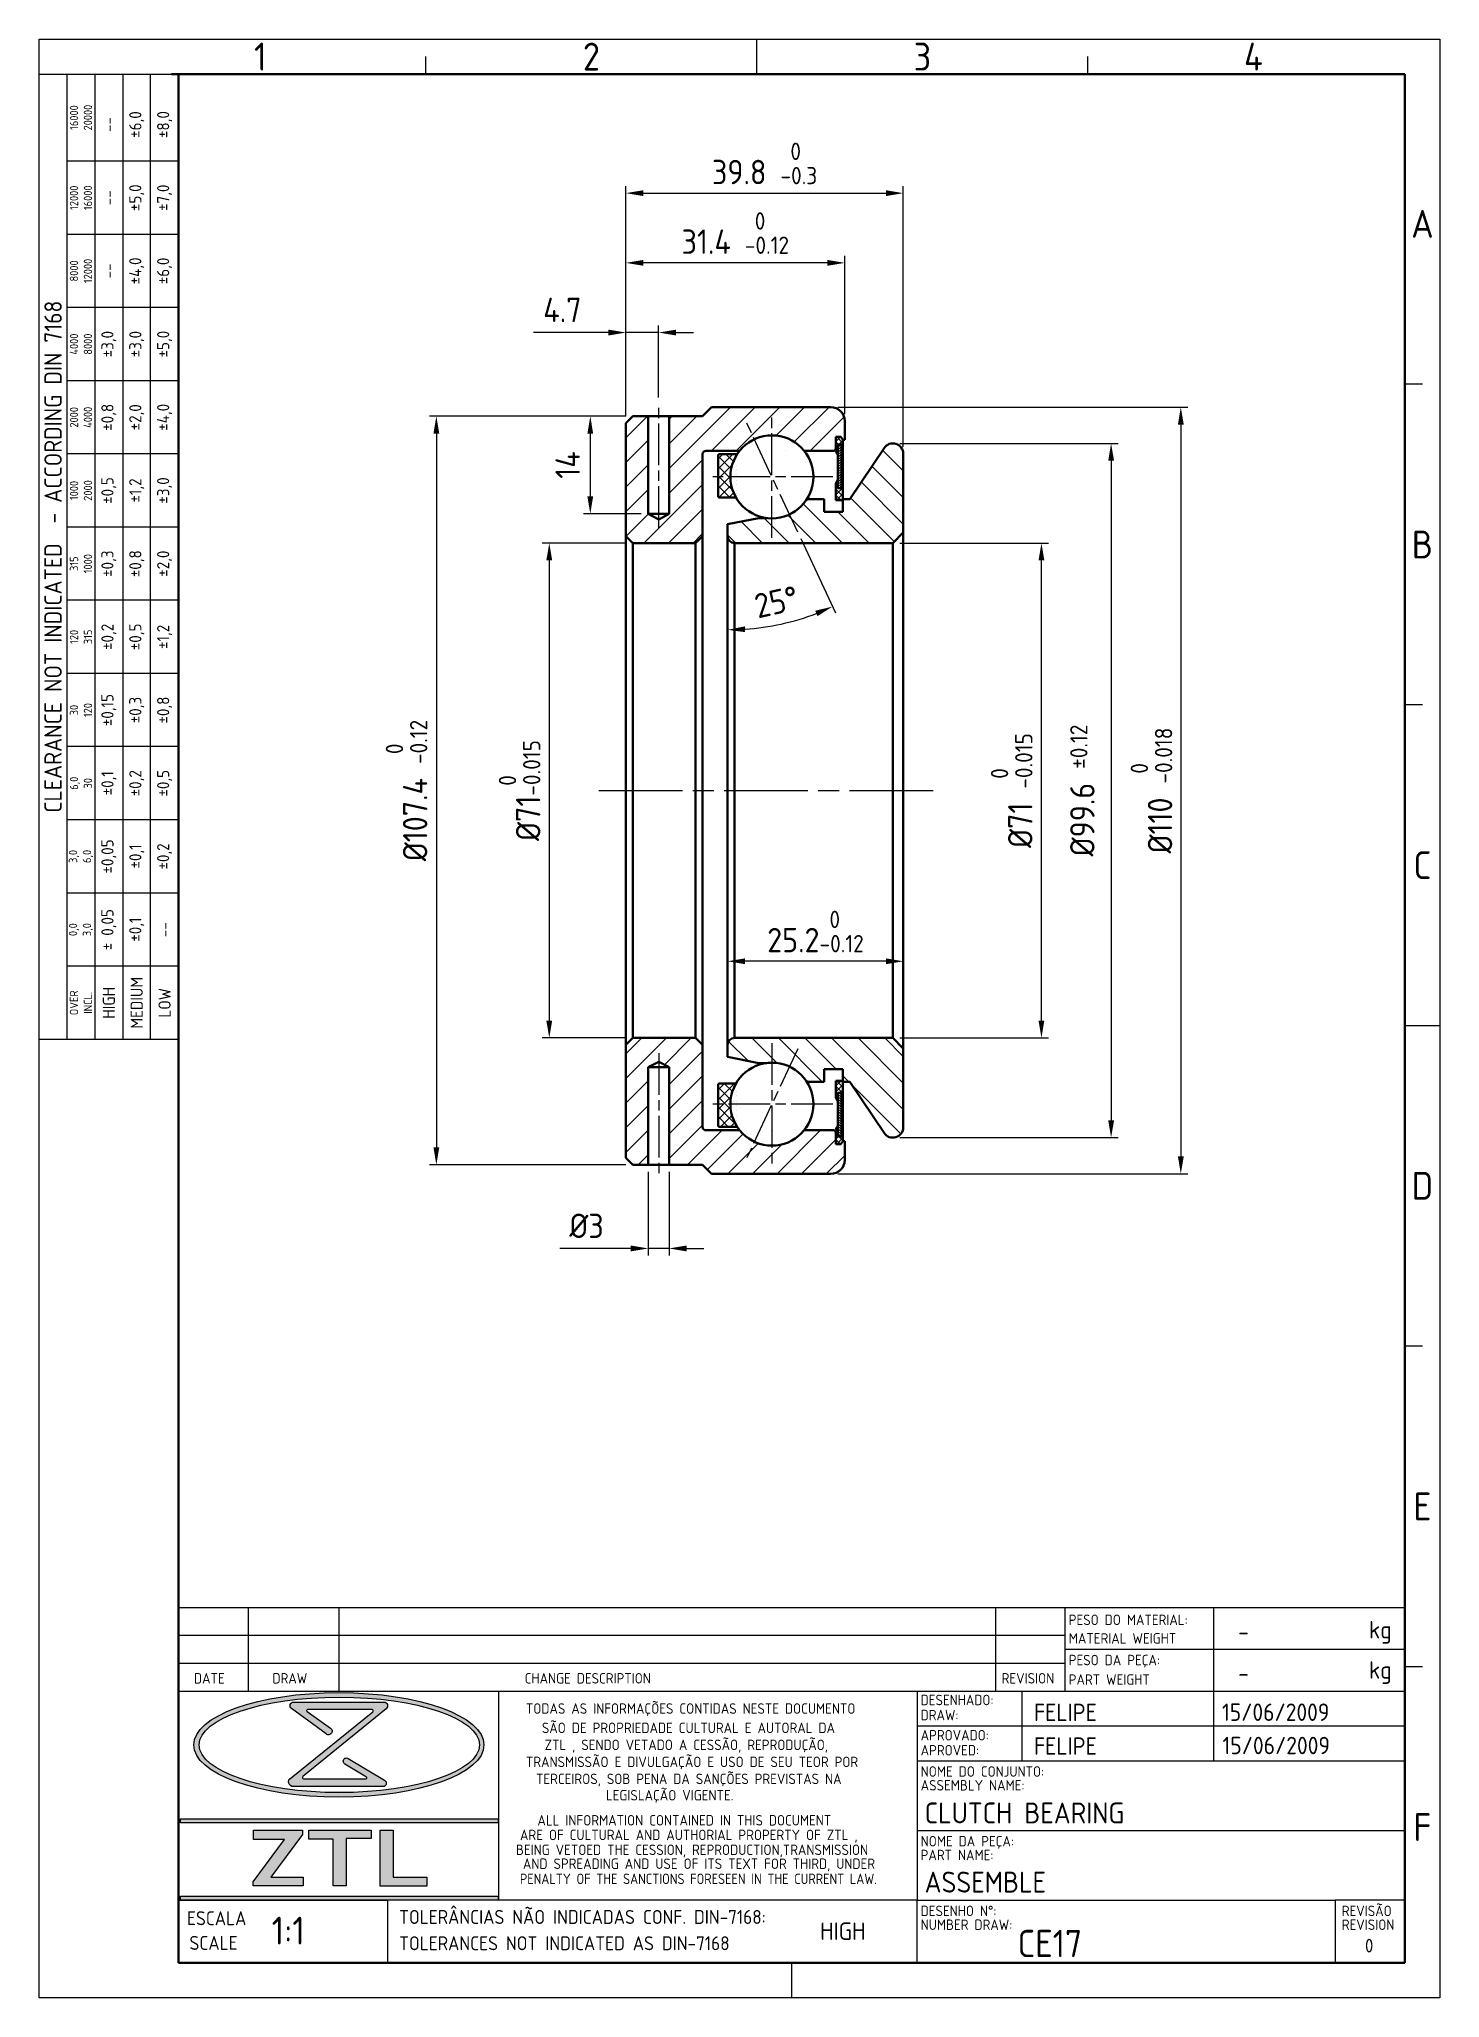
# Model space of a CAD drawing. Extents: x 0 to 201, y 0 to 281.
import ezdxf
from ezdxf.enums import TextEntityAlignment as Align

# ---------------------------------------------------------------- set-up
doc = ezdxf.new("R2010")
doc.units = 0
for name, pattern in [('AM_ISO02W050', [7.5, 6, -1.5]), ('AM_ISO08W050', [18, 12, -1.5, 3, -1.5]), ('AM_ISO08W050x2', [9, 6, -0.75, 1.5, -0.75])]:
    doc.linetypes.add(name, pattern=pattern)
doc.layers.get('Defpoints').update_dxf_attribs({"linetype": 'CONTINUOUS'})
for name, color, linetype, lineweight in [('AM_0', 7, 'CONTINUOUS', 50), ('AM_3', 6, 'AM_ISO02W050', 25), ('AM_5', 3, 'CONTINUOUS', 25), ('AM_7', 4, 'AM_ISO08W050', 25), ('AM_8', 1, 'CONTINUOUS', 25), ('AM_BOR', 7, 'CONTINUOUS', 50)]:
    doc.layers.add(name, color=color, linetype=linetype, lineweight=lineweight)
doc.styles.add('ACISOTS', font='isocp.shx', dxfattribs={"height": 1})
doc.styles.get("Standard").update_dxf_attribs({"font": 'ISOCP.SHX'})
doc.dimstyles.new('AM_ISO', dxfattribs={"dimtxt": 3.5, "dimasz": 2.5, "dimexe": 1, "dimexo": 1, "dimgap": 1.5, "dimtad": 1, "dimdsep": 46, "dimtxsty": 'Standard', "dimcen": 0, "dimclrd": 256, "dimclre": 256, "dimclrt": 2, "dimadec": 0, "dimazin": 2, "dimtp": 0.1, "dimtm": 0.1, "dimtfac": 0.71, "dimtdec": 3, "dimtmove": 0, "dimatfit": 3, "dimfxl": 0, "dimlwd": -1, "dimlwe": -1, "dimarcsym": 0})
pattern_1 = [(45, (7.8257, -4.5973), (-1.767767, 1.767767), [])]
pattern_2 = [(135, (7.8257, -4.5973), (-1.909188, -1.909188), [])]
pattern_3 = [(45, (7.8257, -4.5973), (-0.7071068, 0.7071068), []), (135, (7.8257, -4.5973), (-0.7071068, -0.7071068), [])]

# ---------------------------------------------------------------- blocks, each defined once
blk = doc.blocks.new('A4 ZTL')
at = {"layer": 'AM_0'}
for p, q in [((196, 276), (19, 276)), ((20, 276), (20, 5)), ((196, 5), (196, 276)), ((20, 5), (196, 5))]:
    blk.add_line(p, q, dxfattribs=at)
at = {"layer": 'AM_BOR', "color": 135, "lineweight": 25}
for p, q in [((0, 0), (0, 281)), ((0, 281), (201, 281)), ((55.5, 276), (55.5, 278.5)), ((103, 276), (103, 281)), ((150.5, 276), (150.5, 278.5)), ((201, 281), (201, 0)), ((4, 137.5), (4, 276)), ((8, 276), (8, 137.5)), ((12, 276), (12, 137.5)), ((16, 137.5), (16, 276)), ((20, 263.5), (4, 263.5)), ((20, 253), (4, 253)), ((20, 242.5), (4, 242.5)), ((20, 232), (4, 232)), ((198.5, 231.5), (196, 231.5)), ((20, 221.5), (4, 221.5)), ((20, 211), (4, 211)), ((20, 200.5), (4, 200.5)), ((20, 190), (4, 190)), ((198.5, 185.5), (196, 185.5)), ((20, 179.5), (4, 179.5)), ((20, 169), (4, 169)), ((20, 158.5), (4, 158.5)), ((20, 148), (4, 148)), ((196, 139.5), (201, 139.5)), ((198.5, 93.5), (196, 93.5)), ((198.5, 47.5), (196, 47.5)), ((108, 0), (108, 5)), ((201, 0), (0, 0))]:
    blk.add_line(p, q, dxfattribs=at)
blk.add_lwpolyline([(20, 276), (20, 137.5), (0, 137.5), (0, 276)], close=True, dxfattribs=at)
at = {"layer": 'AM_BOR', "color": 135, "lineweight": 25, "style": 'ACISOTS'}
for s, p in [('1', (31.75, 278.5)), ('2', (79.25, 278.5)), ('3', (126.75, 278.5)), ('4', (174.25, 278.5)), ('A', (198.5, 254.5)), ('B', (198.5, 208.5)), ('C', (198.5, 162.5)), ('D', (198.5, 116.5)), ('E', (198.5, 70.5)), ('F', (198.5, 24.5))]:
    blk.add_text(s, height=4, dxfattribs=at).set_placement(p, align=Align.MIDDLE)
at = {"layer": 'AM_BOR', "color": 135, "lineweight": 25, "attachment_point": 5, "rotation": 90}
for s, insert, char_height, width in [('16000\\P20000', (6, 269.75), 1.2, 12.5), ('±6,0', (14, 268.75), 1.75, 10.5), ('±8,0', (18, 268.75), 1.75, 10.5), ('--', (10, 268.75), 1.75, 10.5), ('12000\\P16000', (6, 258.25), 1.2, 10.5), ('--', (10, 258.25), 1.75, 10.5), ('±5,0', (14, 258.25), 1.75, 10.5), ('±7,0', (18, 258.25), 1.75, 10.5), ('8000\\P12000', (6, 247.75), 1.2, 10.5), ('--', (10, 247.75), 1.75, 10.5), ('±4,0', (14, 247.75), 1.75, 10.5), ('±6,0', (18, 247.75), 1.75, 10.5), ('{\\Fisocp.shx|c0;CLEARANCE NOT INDICATED  - ACCORDING DIN 7168}', (2, 206.75), 2.5, 138.5), ('±3,0', (10, 237.25), 1.75, 10.5), ('±3,0', (14, 237.25), 1.75, 10.5), ('±5,0', (18, 237.25), 1.75, 10.5), ('4000\\P8000', (6, 237.25), 1.2, 10.5), ('2000\\P4000', (6, 226.75), 1.2, 10.5), ('±0,8', (10, 226.75), 1.75, 10.5), ('±2,0', (14, 226.75), 1.75, 10.5), ('±4,0', (18, 226.75), 1.75, 10.5), ('1000\\P2000', (6, 216.25), 1.2, 10.5), ('±0,5', (10, 216.25), 1.75, 10.5), ('±1,2', (14, 216.25), 1.75, 10.5), ('±3,0', (18, 216.25), 1.75, 10.5), ('315\\P1000', (6, 205.75), 1.2, 10.5), ('±0,3', (10, 205.75), 1.75, 10.5), ('±0,8', (14, 205.75), 1.75, 10.5), ('±2,0', (18, 205.75), 1.75, 10.5), ('±0,2', (10, 195.25), 1.75, 10.5), ('±0,5', (14, 195.25), 1.75, 10.5), ('±1,2', (18, 195.25), 1.75, 10.5), ('120\\P315', (6, 195.25), 1.2, 10.5), ('30\\P120', (6, 184.75), 1.2, 10.5), ('±0,15', (10, 184.75), 1.75, 10.5), ('±0,3', (14, 184.75), 1.75, 10.5), ('±0,8', (18, 184.75), 1.75, 10.5), ('6,0\\P30', (6, 174.25), 1.2, 10.5), ('±0,1', (10, 174.25), 1.75, 10.5), ('±0,2', (14, 174.25), 1.75, 10.5), ('±0,5', (18, 174.25), 1.75, 10.5), ('±0,05', (10, 163.75), 1.75, 10.5), ('3,0\\P6,0', (6, 163.75), 1.2, 10.5), ('±0,1', (14, 163.75), 1.75, 10.5), ('±0,2', (18, 163.75), 1.75, 10.5), ('± 0,05', (10, 153.25), 1.75, 10.5), ('\\pt4.79529;±0,1', (14, 153.25), 1.75, 10.5), ('0,0\\P3,0', (6, 153.25), 1.2, 10.5), ('--', (18, 153.25), 1.75, 10.5), ('MEDIUM', (14, 142.75), 1.75, 10.5), ('{\\Fisocp.shx|c0;OVER\\PINCL.}', (6, 142.75), 1.2, 10.5), ('HIGH', (10, 142.75), 1.75, 10.5), ('LOW', (18, 142.75), 1.75, 10.5)]:
    blk.add_mtext(s, dxfattribs=dict(at, insert=insert, char_height=char_height, width=width))
blk = doc.blocks.new('LEGENDAZTL-1')
at = {"layer": 'AM_8'}
h = blk.add_hatch(color=135, dxfattribs=at)
edge = h.paths.add_edge_path()
edge.add_ellipse((23.01, 31.29), major_axis=(20.82, 0), ratio=0.359907, start_angle=191.4592, end_angle=452.8175)
edge.add_ellipse((23.01, 31.29), major_axis=(20.82, 0), ratio=0.359907, start_angle=92.8175, end_angle=191.4592)
edge = h.paths.add_edge_path(flags=16)
edge.add_ellipse((23.07, 31.29), major_axis=(20.11, 0), ratio=0.340664, start_angle=93.067, end_angle=371.4592)
edge.add_ellipse((23.07, 31.29), major_axis=(20.11, 0), ratio=0.340664, start_angle=11.4592, end_angle=93.067)
h = blk.add_hatch(color=135, dxfattribs=at)
edge = h.paths.add_edge_path()
edge.add_line((27.86, 36.04), (16.14, 26.55))
edge.add_arc((16.46, 25.96), 0.662, 118.1409, 270)
edge.add_line((16.46, 25.3), (29.34, 25.3))
edge.add_arc((29.33, 25.79), 0.488, 271.9685, 418.9108)
edge.add_line((29.58, 26.21), (24.36, 29.35))
edge.add_arc((24.11, 28.95), 0.475, 58.6682, 238.8052)
edge.add_line((23.87, 28.54), (26.98, 26.65))
edge.add_arc((26.92, 26.56), 0.12, -90, 54.6545, ccw=False)
edge.add_line((26.92, 26.44), (17.93, 26.44))
edge.add_arc((17.96, 26.6), 0.167, 129.2364, 260.8226, ccw=False)
edge.add_line((17.86, 26.73), (29.79, 36.47))
edge.add_arc((29.47, 36.9), 0.529, 306.0702, 450)
edge.add_line((29.47, 37.43), (16.54, 37.43))
edge.add_arc((16.52, 36.92), 0.513, 87.7272, 233.7471)
edge.add_line((16.21, 36.5), (21.18, 32.86))
edge.add_arc((21.5, 33.28), 0.527, 232.4714, 414.7334)
edge.add_line((21.81, 33.71), (18.46, 36.07))
edge.add_arc((18.53, 36.2), 0.144, 90, 242.5235, ccw=False)
edge.add_line((18.53, 36.35), (27.78, 36.35))
edge.add_arc((27.75, 36.17), 0.176, -50.9964, 80.7655, ccw=False)
for points in [[(0.28, 20.1), (45.87, 20.1), (45.87, 20.7), (0.28, 20.7)], [(10.71, 11.65), (10.71, 11.05), (17.9, 11.05), (17.9, 12.32), (13.24, 12.32), (17.77, 18.44), (17.77, 19.04), (10.78, 19.04), (10.78, 17.71), (15.21, 17.71)], [(18.7, 17.78), (22.17, 17.78), (22.17, 11.05), (24.07, 11.05), (24.07, 17.84), (27.63, 17.84), (27.63, 19.04), (18.7, 19.04)], [(35.62, 11.02), (35.62, 12.32), (30.79, 12.32), (30.79, 19.04), (28.93, 19.04), (28.93, 11.02)], [(45.87, 9.6), (0.28, 9.6), (0.28, 9), (45.87, 9)]]:
    blk.add_hatch(color=135, dxfattribs=at).paths.add_polyline_path(points)
at = {"layer": 'AM_8', "color": 135}
for p, q in [((0, 51), (176, 51)), ((0, 51), (0, 0)), ((10, 51), (10, 39)), ((23, 51), (23, 39)), ((117.25, 51), (117.25, 39)), ((127.25, 39), (127.25, 51)), ((148.5, 51), (148.5, 45)), ((176, 0), (176, 51)), ((127.25, 47), (0, 47)), ((127.25, 45), (176, 45)), ((148.5, 45), (148.5, 39)), ((0, 43), (127.25, 43)), ((0, 39), (106, 39)), ((16.54, 37.43), (29.47, 37.43)), ((45.93, 39), (45.93, 9)), ((106, 39), (106, 20)), ((106, 39), (176, 39)), ((121, 39), (121, 29)), ((148.5, 39), (148.5, 29)), ((106, 34), (176, 34)), ((106, 29), (176, 29)), ((0.28, 20.1), (0.28, 20.7)), ((0.28, 20.7), (45.87, 20.7)), ((45.87, 20.1), (0.28, 20.1)), ((45.87, 20.7), (45.87, 20.1)), ((106, 20), (106, 9)), ((10.71, 11.65), (15.21, 17.71)), ((10.78, 17.71), (10.78, 19.04)), ((10.78, 19.04), (17.77, 19.04)), ((15.21, 17.71), (10.78, 17.71)), ((17.77, 18.44), (13.24, 12.32)), ((17.77, 19.04), (17.77, 18.44)), ((18.7, 17.78), (18.7, 19.04)), ((18.7, 19.04), (27.63, 19.04)), ((22.17, 17.78), (18.7, 17.78)), ((22.17, 11.05), (22.17, 17.78)), ((24.07, 17.84), (24.07, 11.05)), ((27.63, 17.84), (24.07, 17.84)), ((27.63, 19.04), (27.63, 17.84)), ((28.93, 11.02), (28.93, 19.04)), ((28.93, 19.04), (30.79, 19.04)), ((30.79, 19.04), (30.79, 12.32)), ((106, 19), (176, 19)), ((10.71, 11.05), (10.71, 11.65)), ((13.24, 12.32), (17.9, 12.32)), ((17.9, 12.32), (17.9, 11.05)), ((30.79, 12.32), (35.62, 12.32)), ((35.62, 12.32), (35.62, 11.02)), ((0, 9), (30, 9)), ((106, 9), (0, 9)), ((0.28, 9.6), (45.87, 9.6)), ((0.28, 9), (0.28, 9.6)), ((45.87, 9), (0.28, 9)), ((17.9, 11.05), (10.71, 11.05)), ((24.07, 11.05), (22.17, 11.05)), ((35.62, 11.02), (28.93, 11.02)), ((30, 9), (30, 0)), ((45.87, 9.6), (45.87, 9)), ((106, 0), (106, 9)), ((106, 9), (166, 9)), ((176, 9), (166, 9)), ((166, 9), (166, 0)), ((0, 0), (176, 0))]:
    blk.add_line(p, q, dxfattribs=at)
blk.add_lwpolyline([(16.54, 37.43), (29.47, 37.43, -0.726075), (29.79, 36.47), (17.86, 26.73, 0.646844), (17.93, 26.44), (26.92, 26.44, 0.730915), (26.98, 26.65), (23.87, 28.54, -1.001197), (24.36, 29.35), (29.58, 26.21, -0.746343), (29.34, 25.3), (16.46, 25.3, -0.780296), (16.14, 26.55), (27.86, 36.04, 0.647932), (27.78, 36.35), (18.53, 36.35, 0.78497), (18.46, 36.07), (21.81, 33.71, -1.019937), (21.18, 32.86), (16.21, 36.5, -0.740095), (16.54, 37.43, -0.257794)], format="xyb", dxfattribs=at)
for centre, major_axis, ratio in [((23.01, 31.29), (-20.82, 0), 0.359907), ((23.07, 31.29), (-20.11, 0), 0.340664)]:
    blk.add_ellipse(centre, major_axis=major_axis, ratio=ratio, dxfattribs=at)
for s, height, p in [('PESO DO MATERIAL:', 1.5, (127.75, 48.48)), ('kg', 2.5, (170.83, 46.56)), ('MATERIAL WEIGHT', 1.5, (127.75, 45.82)), ('PESO DA PEÇA:', 1.5, (127.75, 42.71)), ('kg', 2.5, (170.83, 40.79)), ('DATE', 1.5, (2.22, 40.09)), ('DRAW', 1.5, (13.48, 40.09)), ('CHANGE DESCRIPTION', 1.5, (49.68, 40.09)), ('REVISION', 1.5, (118.12, 40.09)), ('PART WEIGHT', 1.5, (127.75, 39.91)), ('TODAS AS INFORMAÇÕES CONTIDAS NESTE DOCUMENTO', 1.5, (49.85, 35.75)), ('DESENHADO:', 1.5, (106.5, 36.98)), ('SÃO DE PROPRIEDADE CULTURAL E AUTORAL DA', 1.5, (52.14, 32.98)), ('DRAW:', 1.5, (106.5, 34.82)), ('ZTL , SENDO VETADO A CESSÃO, REPRODUÇÃO,', 1.5, (52.53, 30.54)), ('APROVADO:', 1.5, (106.5, 31.93)), ('APROVED:', 1.5, (106.5, 29.77)), ('TRANSMISSÃO E DIVULGAÇÃO E USO DE SEU TEOR POR', 1.5, (49.85, 28.1)), ('NOME DO CONJUNTO:', 1.5, (106.5, 26.72)), ('TERCEIROS, SOB PENA DA SANÇÕES PREVISTAS NA', 1.5, (51.3, 25.66)), ('ASSEMBLY NAME:', 1.5, (106.5, 24.74)), ('LEGISLAÇÃO VIGENTE.', 1.5, (61.33, 23.31)), ('ALL INFORMATION CONTAINED IN THIS DOCUMENT', 1.5, (51.5, 19.72)), ('BEING VETOED THE CESSION, REPRODUCTION,TRANSMISSION', 1.5, (48.41, 15.49)), ('ARE OF CULTURAL AND AUTHORIAL PROPERTY OF ZTL ,', 1.5, (49, 17.62)), ('NOME DA PEÇA:', 1.5, (106.5, 16.72)), ('AND SPREADING AND USE OF ITS TEXT FOR THIRD, UNDER', 1.5, (49.42, 13.49)), ('PART NAME:', 1.5, (106.5, 14.74)), ('REVISÃO', 1.5, (166.93, 6.72)), ('ESCALA', 2, (1.21, 5.42)), ('TOLERÂNCIAS NÃO INDICADAS CONF. DIN-7168:', 2, (31.66, 5.6)), ('DESENHO N%%d:', 1.5, (106.5, 6.72)), ('NUMBER DRAW:', 1.5, (106.5, 4.74)), ('REVISION', 1.5, (166.93, 4.74)), ('SCALE', 2, (1.57, 1.88)), ('TOLERANCES NOT INDICATED AS DIN-7168', 2, (31.66, 1.83))]:
    blk.add_text(s, height=height, dxfattribs=at).set_placement(p)
at = {"layer": 'AM_8', "color": 135, "width": 0.95}
blk.add_text('PENALTY OF THE SANCTIONS FORESEEN IN THE CURRENT LAW.', height=1.5, dxfattribs=at).set_placement((48.99, 11.32))
at = {"layer": 'AM_8', "color": 135}
for tag, p in [('PESO1', (152.06, 47.53)), ('PESO', (152.06, 41.58))]:
    blk.add_attdef(tag, text='', height=2.5, dxfattribs=at).set_placement(p, align=Align.MIDDLE_LEFT)
for tag, p, height in [('DESN.', (122.75, 34.7), 2.5), ('DATADES', (149.73, 34.73), 2.5), ('APROV', (122.75, 29.87), 2.5), ('DATAAPROV', (149.81, 29.95), 2.5), ('CONJUNTO', (107.07, 20.02), 3), ('PEÇA', (107.07, 10.1), 3), ('NºDESENHO', (120.41, 0.84), 3.91)]:
    blk.add_attdef(tag, p, '', height=height, dxfattribs=at)
at = {"layer": 'AM_8', "color": 135, "style": 'ACISOTS'}
for tag, p, height in [('GEN-TITLE-SCA{12.7}', (13.36, 2.64), 4), ('GEN-TITLE-DWG{30.6}', (92.5, -2.65), 2)]:
    blk.add_attdef(tag, p, '', height=height, dxfattribs=at)
at = {"layer": 'AM_8', "color": 135}
for tag, height, p in [('TOL.N.IND', 2.5, (95.33, 4.56)), ('REV.', 1.96, (170.86, 2.49))]:
    blk.add_attdef(tag, text='', height=height, dxfattribs=at).set_placement(p, align=Align.MIDDLE_CENTER)
blk = doc.blocks.new('*D33')
at = {"layer": 'AM_5'}
blk.add_line((109.28, 209.35), (114.26, 198.68), dxfattribs=at)
blk.add_arc((98.8, 231.83), 35.58, 274.0271, 290.9729, dxfattribs=at)
for points in [[(111.37, 199), (111.7, 198.23), (113.84, 199.59)], [(101.31, 195.93), (101.28, 196.76), (98.8, 196.26)]]:
    blk.add_solid(points, dxfattribs=at)
at = {"layer": 'Defpoints', "color": 0}
for p in [(101.45, 226.14), (98.8, 209.71), (108.86, 210.26), (103.96, 196.63), (98.8, 136.71)]:
    blk.add_point(p, dxfattribs=at)
at = {"layer": 'AM_5', "color": 2, "insert": (105.8, 200.27), "char_height": 3.5, "attachment_point": 5, "rotation": 12.5}
blk.add_mtext('25°', dxfattribs=at)
blk = doc.blocks.new('*D34')
at = {"layer": 'AM_5'}
for p, q in [((123.5, 208.71), (144.83, 208.71)), ((143.83, 140.21), (143.83, 206.21)), ((123.5, 137.71), (144.83, 137.71))]:
    blk.add_line(p, q, dxfattribs=at)
for points in [[(143.41, 206.21), (144.25, 206.21), (143.83, 208.71)], [(143.41, 140.21), (144.25, 140.21), (143.83, 137.71)]]:
    blk.add_solid(points, dxfattribs=at)
at = {"layer": 'Defpoints', "color": 0}
for p in [(122.5, 208.71), (143.83, 208.71), (122.5, 137.71)]:
    blk.add_point(p, dxfattribs=at)
at = {"layer": 'AM_5', "color": 2, "insert": (139.56, 173.21), "char_height": 3.5, "attachment_point": 5, "rotation": 90}
blk.add_mtext('%%c71 {}{\\H0.71x;\\C3;\\S 0^ -0.015;}', dxfattribs=at)
blk = doc.blocks.new('*D35')
at = {"layer": 'AM_5'}
for p, q in [((123.5, 223.01), (154.83, 223.01)), ((153.83, 220.51), (153.83, 125.91)), ((123.5, 123.41), (154.83, 123.41))]:
    blk.add_line(p, q, dxfattribs=at)
for points in [[(153.41, 220.51), (154.25, 220.51), (153.83, 223.01)], [(153.41, 125.91), (154.25, 125.91), (153.83, 123.41)]]:
    blk.add_solid(points, dxfattribs=at)
at = {"layer": 'Defpoints', "color": 0}
for p in [(122.5, 223.01), (122.5, 123.41), (153.83, 123.41)]:
    blk.add_point(p, dxfattribs=at)
at = {"layer": 'AM_5', "color": 2, "insert": (149.7, 173.21), "char_height": 3.5, "attachment_point": 5, "rotation": 90}
blk.add_mtext('%%c99.6 {}{\\A0;{\\H1.5x;}{\\A2;\\H0.71x;\\C3;%%p0.12}}', dxfattribs=at)
blk = doc.blocks.new('*D36')
at = {"layer": 'AM_5'}
for p, q in [((114.6, 228.21), (164.83, 228.21)), ((163.83, 225.71), (163.83, 120.71)), ((114.6, 118.21), (164.83, 118.21))]:
    blk.add_line(p, q, dxfattribs=at)
for points in [[(163.41, 225.71), (164.25, 225.71), (163.83, 228.21)], [(163.41, 120.71), (164.25, 120.71), (163.83, 118.21)]]:
    blk.add_solid(points, dxfattribs=at)
at = {"layer": 'Defpoints', "color": 0}
for p in [(113.6, 228.21), (113.6, 118.21), (163.83, 118.21)]:
    blk.add_point(p, dxfattribs=at)
at = {"layer": 'AM_5', "color": 2, "insert": (159.62, 173.21), "char_height": 3.5, "attachment_point": 5, "rotation": 90}
blk.add_mtext('%%c110 {}{\\H0.71x;\\C3;\\S 0^ -0.018;}', dxfattribs=at)
blk = doc.blocks.new('*D37')
at = {"layer": 'AM_5'}
for p, q in [((84.2, 208.71), (72.2, 208.71)), ((73.2, 206.21), (73.2, 140.21)), ((84.2, 137.71), (72.2, 137.71))]:
    blk.add_line(p, q, dxfattribs=at)
for points in [[(72.78, 206.21), (73.62, 206.21), (73.2, 208.71)], [(72.78, 140.21), (73.62, 140.21), (73.2, 137.71)]]:
    blk.add_solid(points, dxfattribs=at)
at = {"layer": 'Defpoints', "color": 0}
for p in [(85.2, 208.71), (73.2, 137.71), (85.2, 137.71)]:
    blk.add_point(p, dxfattribs=at)
at = {"layer": 'AM_5', "color": 2, "insert": (68.94, 173.21), "char_height": 3.5, "attachment_point": 5, "rotation": 90}
blk.add_mtext('%%c71{}{\\H0.71x;\\C3;\\S 0^ -0.015;}', dxfattribs=at)
blk = doc.blocks.new('*D38')
at = {"layer": 'AM_5'}
for p, q in [((84.2, 226.91), (56, 226.91)), ((57, 224.41), (57, 122.01)), ((84.2, 119.51), (56, 119.51))]:
    blk.add_line(p, q, dxfattribs=at)
for points in [[(56.58, 224.41), (57.42, 224.41), (57, 226.91)], [(56.58, 122.01), (57.42, 122.01), (57, 119.51)]]:
    blk.add_solid(points, dxfattribs=at)
at = {"layer": 'Defpoints', "color": 0}
for p in [(85.2, 226.91), (57, 119.51), (85.2, 119.51)]:
    blk.add_point(p, dxfattribs=at)
at = {"layer": 'AM_5', "color": 2, "insert": (52.72, 173.21), "char_height": 3.5, "attachment_point": 5, "rotation": 90}
blk.add_mtext('%%c107.4 {}{\\H0.71x;\\C3;\\S 0^ -0.12;}', dxfattribs=at)
blk = doc.blocks.new('*D39')
at = {"layer": 'AM_5'}
for p, q in [((81.7, 238.91), (70.95, 238.91)), ((84.2, 226.91), (84.2, 239.91)), ((88.9, 238.91), (84.2, 238.91)), ((88.9, 229.59), (88.9, 239.91)), ((91.4, 238.91), (93.9, 238.91))]:
    blk.add_line(p, q, dxfattribs=at)
for points in [[(81.7, 239.33), (81.7, 238.49), (84.2, 238.91)], [(91.4, 239.33), (91.4, 238.49), (88.9, 238.91)]]:
    blk.add_solid(points, dxfattribs=at)
at = {"layer": 'Defpoints', "color": 0}
for p in [(84.2, 238.91), (88.9, 228.59), (84.2, 225.91)]:
    blk.add_point(p, dxfattribs=at)
at = {"layer": 'AM_5', "color": 2, "insert": (75.08, 242.16), "char_height": 3.5, "attachment_point": 5}
blk.add_mtext('4.7', dxfattribs=at)
blk = doc.blocks.new('*D40')
at = {"layer": 'AM_5'}
for p, q in [((84.2, 226.91), (84.2, 249.91)), ((113.1, 248.91), (86.7, 248.91)), ((115.6, 227.21), (115.6, 249.91))]:
    blk.add_line(p, q, dxfattribs=at)
for points in [[(86.7, 249.33), (86.7, 248.49), (84.2, 248.91)], [(113.1, 249.33), (113.1, 248.49), (115.6, 248.91)]]:
    blk.add_solid(points, dxfattribs=at)
at = {"layer": 'Defpoints', "color": 0}
for p in [(84.2, 248.91), (84.2, 225.91), (115.6, 226.21)]:
    blk.add_point(p, dxfattribs=at)
at = {"layer": 'AM_5', "color": 2, "insert": (99.9, 253.18), "char_height": 3.5, "attachment_point": 5}
blk.add_mtext('31.4 {}{\\H0.71x;\\C3;\\S 0^ -0.12;}', dxfattribs=at)
blk = doc.blocks.new('*D41')
at = {"layer": 'AM_5'}
for p, q in [((84.2, 226.91), (84.2, 259.91)), ((86.7, 258.91), (121.5, 258.91)), ((124, 222.51), (124, 259.91))]:
    blk.add_line(p, q, dxfattribs=at)
for points in [[(86.7, 259.33), (86.7, 258.49), (84.2, 258.91)], [(121.5, 259.33), (121.5, 258.49), (124, 258.91)]]:
    blk.add_solid(points, dxfattribs=at)
at = {"layer": 'Defpoints', "color": 0}
for p in [(124, 258.91), (84.2, 225.91), (124, 221.51)]:
    blk.add_point(p, dxfattribs=at)
at = {"layer": 'AM_5', "color": 2, "insert": (104.1, 263.17), "char_height": 3.5, "attachment_point": 5}
blk.add_mtext('39.8 {}{\\H0.71x;\\C3;\\S 0^ -0.3;}', dxfattribs=at)
blk = doc.blocks.new('*D42')
at = {"layer": 'AM_5'}
for p, q in [((84.2, 226.91), (78.09, 226.91)), ((79.09, 224.41), (79.09, 215.41)), ((86.4, 212.91), (78.09, 212.91))]:
    blk.add_line(p, q, dxfattribs=at)
for points in [[(78.67, 224.41), (79.5, 224.41), (79.09, 226.91)], [(78.67, 215.41), (79.5, 215.41), (79.09, 212.91)]]:
    blk.add_solid(points, dxfattribs=at)
at = {"layer": 'Defpoints', "color": 0}
for p in [(85.2, 226.91), (79.09, 212.91), (87.4, 212.91)]:
    blk.add_point(p, dxfattribs=at)
at = {"layer": 'AM_5', "color": 2, "insert": (75.84, 219.91), "char_height": 3.5, "attachment_point": 5, "rotation": 90}
blk.add_mtext('14', dxfattribs=at)
blk = doc.blocks.new('*D43')
at = {"layer": 'AM_5'}
for p, q in [((87.4, 118.51), (87.4, 106.51)), ((90.4, 118.51), (90.4, 106.51)), ((84.9, 107.51), (74.71, 107.51)), ((90.4, 107.51), (87.4, 107.51)), ((92.9, 107.51), (95.4, 107.51))]:
    blk.add_line(p, q, dxfattribs=at)
for points in [[(84.9, 107.93), (84.9, 107.09), (87.4, 107.51)], [(92.9, 107.93), (92.9, 107.09), (90.4, 107.51)]]:
    blk.add_solid(points, dxfattribs=at)
at = {"layer": 'Defpoints', "color": 0}
for p in [(87.4, 119.51), (90.4, 119.51), (87.4, 107.51)]:
    blk.add_point(p, dxfattribs=at)
at = {"layer": 'AM_5', "color": 2, "insert": (78.55, 110.76), "char_height": 3.5, "attachment_point": 5}
blk.add_mtext('%%c3', dxfattribs=at)
blk = doc.blocks.new('*D44')
at = {"layer": 'AM_5'}
for p, q in [((98.8, 137.71), (98.8, 149.71)), ((124, 137.21), (124, 149.71)), ((121.5, 148.71), (101.3, 148.71))]:
    blk.add_line(p, q, dxfattribs=at)
for points in [[(101.3, 149.13), (101.3, 148.29), (98.8, 148.71)], [(121.5, 149.13), (121.5, 148.29), (124, 148.71)]]:
    blk.add_solid(points, dxfattribs=at)
at = {"layer": 'Defpoints', "color": 0}
for p in [(98.8, 148.71), (98.8, 136.71), (124, 136.21)]:
    blk.add_point(p, dxfattribs=at)
at = {"layer": 'AM_5', "color": 2, "insert": (111.4, 152.98), "char_height": 3.5, "attachment_point": 5}
blk.add_mtext('25.2{}{\\H0.71x;\\C3;\\S 0^ -0.12;}', dxfattribs=at)

msp = doc.modelspace()

# ---------------------------------------------------------------- hatches: boundary and pattern name
at = {"layer": 'AM_3'}
h = msp.add_hatch(dxfattribs=at)
h.set_pattern_fill('ANSI31', color=256, scale=15, style=0)
h.paths.add_polyline_path([(78.278, 102.972), (76.724, 102.972), (76.724, 95.972), (83.474, 95.972), (83.474, 99.972, -0.2679492)])
h.paths.add_polyline_path([(83.474, 63.972), (76.724, 63.972), (76.724, 56.972), (78.278, 56.972, -0.2679492), (83.474, 59.972)])
h = msp.add_hatch(dxfattribs=at)
h.set_pattern_fill('ANSI31', color=256, scale=15, style=0)
h.paths.add_polyline_path([(86.474, 95.972), (90.224, 99.722), (90.224, 102.972), (88.671, 102.972, -0.2679492), (83.474, 99.972), (83.474, 95.972)])
h.paths.add_polyline_path([(90.224, 56.972), (90.224, 60.222), (86.474, 63.972), (83.474, 63.972), (83.474, 59.972, -0.2679492), (88.671, 56.972)])
at = {"layer": 'AM_8'}
h = msp.add_hatch(dxfattribs=at)
h.set_pattern_fill('_U', color=256, scale=2.5, angle=45, style=0, pattern_type=0)
h.set_pattern_definition(pattern_1)
edge = h.paths.add_edge_path()
edge.add_line((95.201, 209.709), (95.201, 221.456))
edge.add_arc((95.701, 221.456), 0.5, 90, 180, ccw=False)
edge.add_line((95.701, 221.956), (100.528, 221.956))
edge.add_arc((105.154, 218.209), 5.953, 39.01171, 140.98829, ccw=False)
edge.add_line((109.779, 221.956), (114.091, 221.956))
edge.add_line((114.091, 221.956), (114.341, 222.206))
edge.add_line((114.341, 222.206), (114.341, 223.926))
edge.add_line((114.341, 223.926), (115.058, 223.926))
edge.add_line((115.058, 223.926), (115.341, 223.496))
edge.add_line((115.341, 223.496), (115.601, 223.496))
edge.add_line((115.601, 223.496), (115.601, 226.209))
edge.add_arc((113.601, 226.209), 2, 0, 90)
edge.add_line((113.601, 228.209), (96.501, 228.209))
edge.add_line((96.501, 228.209), (95.201, 226.909))
edge.add_line((95.201, 226.909), (90.401, 226.909))
edge.add_line((90.401, 226.909), (90.401, 212.909))
edge.add_line((90.401, 212.909), (88.901, 212.111))
edge.add_line((88.901, 212.111), (87.401, 212.909))
edge.add_line((87.401, 212.909), (87.401, 226.909))
edge.add_line((87.401, 226.909), (85.201, 226.909))
edge.add_line((85.201, 226.909), (84.201, 225.909))
edge.add_line((84.201, 225.909), (84.201, 209.709))
edge.add_line((84.201, 209.709), (85.201, 208.709))
edge.add_line((85.201, 208.709), (94.201, 208.709))
edge.add_line((94.201, 208.709), (95.201, 209.709))
h = msp.add_hatch(dxfattribs=at)
h.set_pattern_fill('_U', color=256, scale=2.7, angle=135, style=0, pattern_type=0)
h.set_pattern_definition(pattern_2)
edge = h.paths.add_edge_path()
edge.add_line((112.641, 213.183), (112.641, 214.983))
edge.add_line((112.641, 214.983), (110.157, 214.983))
edge.add_arc((105.154, 218.209), 5.953, 262.80973, 327.19027, ccw=False)
edge.add_line((104.409, 212.302), (103.272, 212.302))
edge.add_line((103.272, 212.302), (98.801, 211.414))
edge.add_line((98.801, 211.414), (98.801, 209.709))
edge.add_arc((99.801, 209.709), 1, 180, 270)
edge.add_line((99.801, 208.709), (122.501, 208.709))
edge.add_line((122.501, 208.709), (124.001, 210.209))
edge.add_line((124.001, 210.209), (124.001, 221.509))
edge.add_arc((122.501, 221.509), 1.5, 0, 146.27298)
edge.add_line((121.253, 222.341), (116.341, 214.983))
edge.add_line((116.341, 214.983), (115.341, 214.983))
edge.add_line((115.341, 214.983), (115.341, 213.183))
edge.add_line((115.341, 213.183), (112.641, 213.183))
h = msp.add_hatch(dxfattribs=at)
h.set_pattern_fill('_U', color=256, scale=0.6, angle=45, style=0, double=1, pattern_type=0)
h.set_pattern_definition([(45, (7.82567, -4.5973), (-0.424264, 0.424264), []), (135, (7.82567, -4.5973), (-0.424264, -0.424264), [])])
h.paths.add_polyline_path([(114.631, 221.371), (114.631, 222.842), (115.127, 222.842), (115.127, 216.573), (114.631, 216.573), (114.631, 217.82), (114.341, 217.245), (114.341, 214.841), (115.341, 214.841), (115.341, 223.496), (115.058, 223.926), (114.341, 223.926), (114.341, 221.819)])
h = msp.add_hatch(dxfattribs=at)
h.set_pattern_fill('_U', color=256, scale=0.25, angle=45, style=0, pattern_type=0)
h.set_pattern_definition([(45, (7.82567, -4.5973), (-0.1767767, 0.1767767), [])])
h.paths.add_polyline_path([(115.127, 216.573), (115.127, 222.842), (114.631, 222.842), (114.631, 216.573)])
h = msp.add_hatch(dxfattribs=at)
h.set_pattern_fill('_U', color=256, angle=45, style=0, double=1, pattern_type=0)
h.set_pattern_definition(pattern_3)
edge = h.paths.add_edge_path()
edge.add_line((97.43, 221.256), (97.43, 215.426))
edge.add_arc((97.63, 215.426), 0.2, 180, 270)
edge.add_line((97.63, 215.226), (100.002, 215.226))
edge.add_arc((105.154, 218.209), 5.953, 146.94198, 210.07141, ccw=False)
edge.add_line((100.164, 221.456), (97.63, 221.456))
edge.add_arc((97.63, 221.256), 0.2, 90, 180)
h = msp.add_hatch(dxfattribs=at)
h.set_pattern_fill('_U', color=256, scale=2.5, angle=45, style=0, pattern_type=0)
h.set_pattern_definition(pattern_1)
edge = h.paths.add_edge_path()
edge.add_line((84.201, 136.709), (84.201, 120.509))
edge.add_line((84.201, 120.509), (85.201, 119.509))
edge.add_line((85.201, 119.509), (87.401, 119.509))
edge.add_line((87.401, 119.509), (87.401, 133.509))
edge.add_line((87.401, 133.509), (88.901, 134.307))
edge.add_line((88.901, 134.307), (90.401, 133.509))
edge.add_line((90.401, 133.509), (90.401, 119.509))
edge.add_line((90.401, 119.509), (95.201, 119.509))
edge.add_line((95.201, 119.509), (96.501, 118.209))
edge.add_line((96.501, 118.209), (113.601, 118.209))
edge.add_arc((113.601, 120.209), 2, 270, 360)
edge.add_line((115.601, 120.209), (115.601, 122.921))
edge.add_line((115.601, 122.921), (115.341, 122.921))
edge.add_line((115.341, 122.921), (115.058, 122.491))
edge.add_line((115.058, 122.491), (114.341, 122.491))
edge.add_line((114.341, 122.491), (114.341, 124.211))
edge.add_line((114.341, 124.211), (114.091, 124.461))
edge.add_line((114.091, 124.461), (109.779, 124.461))
edge.add_arc((105.154, 128.209), 5.953, 219.01171, 320.98829, ccw=False)
edge.add_line((100.528, 124.461), (95.701, 124.461))
edge.add_arc((95.701, 124.961), 0.5, 180, 270, ccw=False)
edge.add_line((95.201, 124.961), (95.201, 136.709))
edge.add_line((95.201, 136.709), (94.201, 137.709))
edge.add_line((94.201, 137.709), (85.201, 137.709))
edge.add_line((85.201, 137.709), (84.201, 136.709))
h = msp.add_hatch(dxfattribs=at)
h.set_pattern_fill('_U', color=256, scale=2.7, angle=135, style=0, pattern_type=0)
h.set_pattern_definition(pattern_2)
edge = h.paths.add_edge_path()
edge.add_line((98.801, 136.709), (98.801, 135.004))
edge.add_line((98.801, 135.004), (103.272, 134.115))
edge.add_line((103.272, 134.115), (104.409, 134.115))
edge.add_arc((105.154, 128.209), 5.953, 32.80973, 97.19027, ccw=False)
edge.add_line((110.157, 131.434), (112.641, 131.434))
edge.add_line((112.641, 131.434), (112.641, 133.234))
edge.add_line((112.641, 133.234), (115.341, 133.234))
edge.add_line((115.341, 133.234), (115.341, 131.434))
edge.add_line((115.341, 131.434), (116.341, 131.434))
edge.add_line((116.341, 131.434), (121.253, 124.076))
edge.add_arc((122.501, 124.909), 1.5, 213.72702, 360)
edge.add_line((124.001, 124.909), (124.001, 136.209))
edge.add_line((124.001, 136.209), (122.501, 137.709))
edge.add_line((122.501, 137.709), (99.801, 137.709))
edge.add_arc((99.801, 136.709), 1, 90, 180)
h = msp.add_hatch(dxfattribs=at)
h.set_pattern_fill('_U', color=256, angle=45, style=0, double=1, pattern_type=0)
h.set_pattern_definition(pattern_3)
edge = h.paths.add_edge_path()
edge.add_line((97.63, 124.961), (100.164, 124.961))
edge.add_arc((105.154, 128.209), 5.953, 149.92859, 213.05802, ccw=False)
edge.add_line((100.002, 131.192), (97.63, 131.192))
edge.add_arc((97.63, 130.992), 0.2, 90, 180)
edge.add_line((97.43, 130.992), (97.43, 125.161))
edge.add_arc((97.63, 125.161), 0.2, 180, 270)
h = msp.add_hatch(dxfattribs=at)
h.set_pattern_fill('_U', color=256, scale=0.6, angle=45, style=0, double=1, pattern_type=0)
h.set_pattern_definition([(315, (7.82567, 351.01447), (-0.424264, -0.424264), []), (225, (7.82567, 351.01447), (-0.424264, 0.424264), [])])
h.paths.add_polyline_path([(114.631, 125.046), (114.631, 123.575), (115.127, 123.575), (115.127, 129.844), (114.631, 129.844), (114.631, 128.597), (114.341, 129.172), (114.341, 131.576), (115.341, 131.576), (115.341, 122.921), (115.058, 122.491), (114.341, 122.491), (114.341, 124.599)])
h = msp.add_hatch(dxfattribs=at)
h.set_pattern_fill('_U', color=256, scale=0.25, angle=45, style=0, pattern_type=0)
h.set_pattern_definition([(315, (7.82567, 351.01447), (-0.1767767, -0.1767767), [])])
h.paths.add_polyline_path([(115.127, 129.844), (115.127, 123.575), (114.631, 123.575), (114.631, 129.844)])

# ---------------------------------------------------------------- linework, layer by layer
at = {"layer": 'AM_0'}
for p, q in [((95.201, 226.909), (96.501, 228.209)), ((96.501, 228.209), (113.601, 228.209)), ((84.201, 225.909), (85.201, 226.909)), ((84.201, 209.709), (84.201, 225.909)), ((85.201, 226.909), (95.201, 226.909)), ((87.401, 226.909), (87.401, 212.909)), ((90.401, 212.909), (90.401, 226.909)), ((115.601, 226.209), (115.601, 223.496)), ((114.091, 221.956), (114.341, 222.206)), ((115.058, 223.926), (114.341, 223.926)), ((114.341, 223.926), (114.341, 222.206)), ((114.341, 221.819), (114.341, 222.255)), ((115.341, 223.496), (115.058, 223.926)), ((115.601, 223.496), (115.341, 223.496)), ((115.341, 223.496), (115.341, 214.841)), ((116.341, 214.983), (121.253, 222.341)), ((95.201, 221.456), (95.201, 209.709)), ((100.528, 221.956), (95.701, 221.956)), ((97.43, 221.256), (97.43, 215.426)), ((100.164, 221.456), (97.63, 221.456)), ((114.091, 221.956), (109.779, 221.956)), ((114.341, 221.819), (114.631, 221.371)), ((124.001, 221.509), (124.001, 210.209)), ((114.631, 217.82), (114.341, 217.245)), ((114.341, 214.841), (114.341, 217.245)), ((97.63, 215.226), (100.002, 215.226)), ((110.157, 214.983), (112.641, 214.983)), ((112.641, 213.183), (112.641, 214.983)), ((115.341, 214.841), (114.341, 214.841)), ((115.341, 214.983), (115.341, 213.183)), ((115.341, 214.983), (116.341, 214.983)), ((87.401, 212.909), (90.401, 212.909)), ((87.401, 212.909), (88.901, 212.111)), ((88.901, 212.111), (90.401, 212.909)), ((103.272, 212.302), (98.801, 211.414)), ((98.801, 211.414), (98.801, 209.709)), ((104.409, 212.302), (103.272, 212.302)), ((115.341, 213.183), (112.641, 213.183)), ((84.201, 209.709), (85.201, 208.709)), ((84.201, 209.709), (84.201, 136.709)), ((94.201, 208.709), (85.201, 208.709)), ((85.201, 137.709), (85.201, 208.709)), ((94.201, 208.709), (95.201, 209.709)), ((94.201, 208.709), (94.201, 137.709)), ((95.201, 136.709), (95.201, 209.709)), ((98.801, 209.709), (98.801, 136.709)), ((99.801, 208.709), (122.501, 208.709)), ((99.801, 137.709), (99.801, 208.709)), ((124.001, 210.209), (122.501, 208.709)), ((122.501, 208.709), (122.501, 137.709)), ((124.001, 136.209), (124.001, 210.209)), ((84.201, 136.709), (85.201, 137.709)), ((94.201, 137.709), (85.201, 137.709)), ((94.201, 137.709), (95.201, 136.709)), ((99.801, 137.709), (122.501, 137.709)), ((124.001, 136.209), (122.501, 137.709)), ((84.201, 136.709), (84.201, 120.509)), ((95.201, 124.961), (95.201, 136.709)), ((98.801, 135.004), (98.801, 136.709)), ((103.272, 134.115), (98.801, 135.004)), ((124.001, 124.909), (124.001, 136.209)), ((87.401, 133.509), (88.901, 134.307)), ((87.401, 133.509), (90.401, 133.509)), ((87.401, 119.509), (87.401, 133.509)), ((88.901, 134.307), (90.401, 133.509)), ((90.401, 133.509), (90.401, 119.509)), ((104.409, 134.115), (103.272, 134.115)), ((112.641, 133.234), (112.641, 131.434)), ((115.341, 133.234), (112.641, 133.234)), ((115.341, 131.434), (115.341, 133.234)), ((97.43, 125.161), (97.43, 130.992)), ((97.63, 131.192), (100.002, 131.192)), ((110.157, 131.434), (112.641, 131.434)), ((114.341, 131.576), (114.341, 129.172)), ((115.341, 131.576), (114.341, 131.576)), ((115.341, 122.921), (115.341, 131.576)), ((115.341, 131.434), (116.341, 131.434)), ((116.341, 131.434), (121.253, 124.076)), ((114.631, 128.597), (114.341, 129.172)), ((100.528, 124.461), (95.701, 124.461)), ((100.164, 124.961), (97.63, 124.961)), ((114.091, 124.461), (109.779, 124.461)), ((114.091, 124.461), (114.341, 124.211)), ((114.341, 124.599), (114.631, 125.046)), ((114.341, 124.599), (114.341, 124.162)), ((114.341, 122.491), (114.341, 124.211)), ((115.058, 122.491), (114.341, 122.491)), ((115.341, 122.921), (115.058, 122.491)), ((115.601, 122.921), (115.341, 122.921)), ((115.601, 120.209), (115.601, 122.921)), ((84.201, 120.509), (85.201, 119.509)), ((85.201, 119.509), (95.201, 119.509)), ((95.201, 119.509), (96.501, 118.209)), ((96.501, 118.209), (113.601, 118.209))]:
    msp.add_line(p, q, dxfattribs=at)
for points in [[(115.127, 222.842), (114.631, 222.842), (114.631, 216.573), (115.127, 216.573)], [(115.127, 123.575), (114.631, 123.575), (114.631, 129.844), (115.127, 129.844)]]:
    msp.add_lwpolyline(points, close=True, dxfattribs=at)
for centre in [(105.154, 218.209), (105.154, 128.209)]:
    msp.add_circle(centre, 5.953, dxfattribs=at)
for centre, radius, start, end in [((113.601, 226.209), 2, 0, 90), ((122.501, 221.509), 1.5, 0, 146.27298), ((95.701, 221.456), 0.5, 90, 180), ((97.63, 221.256), 0.2, 90, 180), ((97.63, 215.426), 0.2, 180, 270), ((99.801, 209.709), 1, 180, 270), ((99.801, 136.709), 1, 90, 180), ((97.63, 130.992), 0.2, 90, 180), ((95.701, 124.961), 0.5, 180, 270), ((97.63, 125.161), 0.2, 180, 270), ((122.501, 124.909), 1.5, 213.72702, 0), ((113.601, 120.209), 2, 270, 0)]:
    msp.add_arc(centre, radius, start, end, dxfattribs=at)
at = {"layer": 'AM_7', "linetype": 'AM_ISO08W050x2'}
for p, q in [((88.901, 210.878), (88.901, 228.594)), ((108.862, 210.257), (101.455, 226.141)), ((105.154, 209.456), (105.154, 226.962)), ((113.907, 218.209), (96.401, 218.209)), ((88.901, 135.539), (88.901, 117.823)), ((108.862, 136.16), (101.455, 120.277)), ((105.154, 136.962), (105.154, 119.456)), ((113.907, 128.209), (96.401, 128.209))]:
    msp.add_line(p, q, dxfattribs=at)
at = {"layer": 'AM_7'}
msp.add_line((80.301, 173.209), (129.628, 173.209), dxfattribs=at)

# ---------------------------------------------------------------- block references
at = {"layer": 'AM_0', "lineweight": 0}
msp.add_blockref('A4 ZTL', (0, 0), dxfattribs=at)
msp.add_blockref('LEGENDAZTL-1', (20, 5), dxfattribs=at).add_auto_attribs({'GEN-TITLE-SCA{12.7}': '1:1', 'DATAAPROV': '15/06/2009', 'DATADES': '15/06/2009', 'APROV': 'FELIPE', 'PESO1': '-', 'PEÇA': 'ASSEMBLE', 'CONJUNTO': 'CLUTCH BEARING', 'NºDESENHO': 'CE17', 'REV.': '0', 'TOL.N.IND': 'HIGH', 'DESN.': 'FELIPE', 'PESO': '-'})

# ---------------------------------------------------------------- dimensions: what is measured, and where the dimension line sits
at = {"layer": 'AM_5'}
for base, p1, p2, text, override, picture, middle in [((124.001, 258.909), (84.201, 225.909), (124.001, 221.509), '<> {}{\\H0.71x;\\C3;\\S 0^ -0.3;}', {"dimadec": 2, "dimtp": 0, "dimtm": 0.3}, '*D41', (104.101, 263.174)), ((84.201, 248.909), (115.601, 226.209), (84.201, 225.909), '<> {}{\\H0.71x;\\C3;\\S 0^ -0.12;}', {"dimadec": 2, "dimtp": 0, "dimtm": 0.12}, '*D40', (99.901, 253.185)), ((98.801, 148.709), (124.001, 136.209), (98.801, 136.709), '<>{}{\\H0.71x;\\C3;\\S 0^ -0.12;}', {"dimadec": 2, "dimtp": 0, "dimtm": 0.12}, '*D44', (111.401, 152.985))]:
    dim = msp.add_linear_dim(base=base, p1=p1, p2=p2, text=text, dimstyle='AM_ISO', override=override, dxfattribs=at)
    dim.commit()
    dim.dimension.update_dxf_attribs({"geometry": picture, "text_midpoint": middle})
dim = msp.add_linear_dim(base=(84.201, 238.909), p1=(88.901, 228.594), p2=(84.201, 225.909), dimstyle='AM_ISO', override={"dimadec": 2, "dimtp": 0, "dimtm": 0.12}, dxfattribs=at)
dim.commit()
dim.dimension.update_dxf_attribs({"geometry": '*D39', "text_midpoint": (75.076, 242.159)})
for base, p1, p2, angle, text, override, picture, middle in [((163.829, 118.209), (113.601, 228.209), (113.601, 118.209), 90, '%%c<> {}{\\H0.71x;\\C3;\\S 0^ -0.018;}', {"dimadec": 2, "dimtp": 0, "dimtm": 0.018}, '*D36', (159.615, 173.209)), ((56.999, 119.509), (85.201, 226.909), (85.201, 119.509), 90, '%%c<> {}{\\H0.71x;\\C3;\\S 0^ -0.12;}', {"dimadec": 2, "dimtp": 0, "dimtm": 0.12}, '*D38', (52.723, 173.209)), ((153.829, 123.409), (122.501, 223.009), (122.501, 123.409), 90, '%%c<> {}{\\A0;{\\H1.5x;}{\\A2;\\H0.71x;\\C3;%%p0.12}}', {"dimadec": 2, "dimtp": 0.12, "dimtm": 0.12}, '*D35', (149.704, 173.209)), ((73.201, 137.709), (85.201, 208.709), (85.201, 137.709), 90, '%%c<>{}{\\H0.71x;\\C3;\\S 0^ -0.015;}', {"dimadec": 2, "dimtp": 0, "dimtm": 0.015}, '*D37', (68.935, 173.209)), ((143.829, 208.709), (122.501, 137.709), (122.501, 208.709), 90, '%%c<> {}{\\H0.71x;\\C3;\\S 0^ -0.015;}', {"dimadec": 2, "dimtp": 0, "dimtm": 0.015}, '*D34', (139.564, 173.209)), ((87.401, 107.509), (90.401, 119.509), (87.401, 119.509), 0, '%%c<>', {"dimadec": 2, "dimtp": 0, "dimtm": 0.12}, '*D43', (78.553, 110.759))]:
    dim = msp.add_linear_dim(base=base, p1=p1, p2=p2, angle=angle, text=text, dimstyle='AM_ISO', override=override, dxfattribs=at)
    dim.commit()
    dim.dimension.update_dxf_attribs({"geometry": picture, "text_midpoint": middle})
dim = msp.add_linear_dim(base=(79.086, 212.909), p1=(85.201, 226.909), p2=(87.401, 212.909), angle=90, dimstyle='AM_ISO', override={"dimadec": 2, "dimtp": 0, "dimtm": 0.12}, dxfattribs=at)
dim.commit()
dim.dimension.update_dxf_attribs({"geometry": '*D42', "text_midpoint": (75.836, 219.909)})
dim = msp.add_angular_dim_2l(base=(103.957, 196.632), line1=((108.862, 210.257), (101.455, 226.141)), line2=((98.801, 209.709), (98.801, 136.709)), dimstyle='AM_ISO', override={"dimadec": 2, "dimtp": 0, "dimtm": 0.12, "dimtdec": 2}, dxfattribs=at)
dim.commit()
dim.dimension.update_dxf_attribs({"geometry": '*D33', "text_midpoint": (105.797, 200.273)})

doc.saveas('drawing.dxf')
